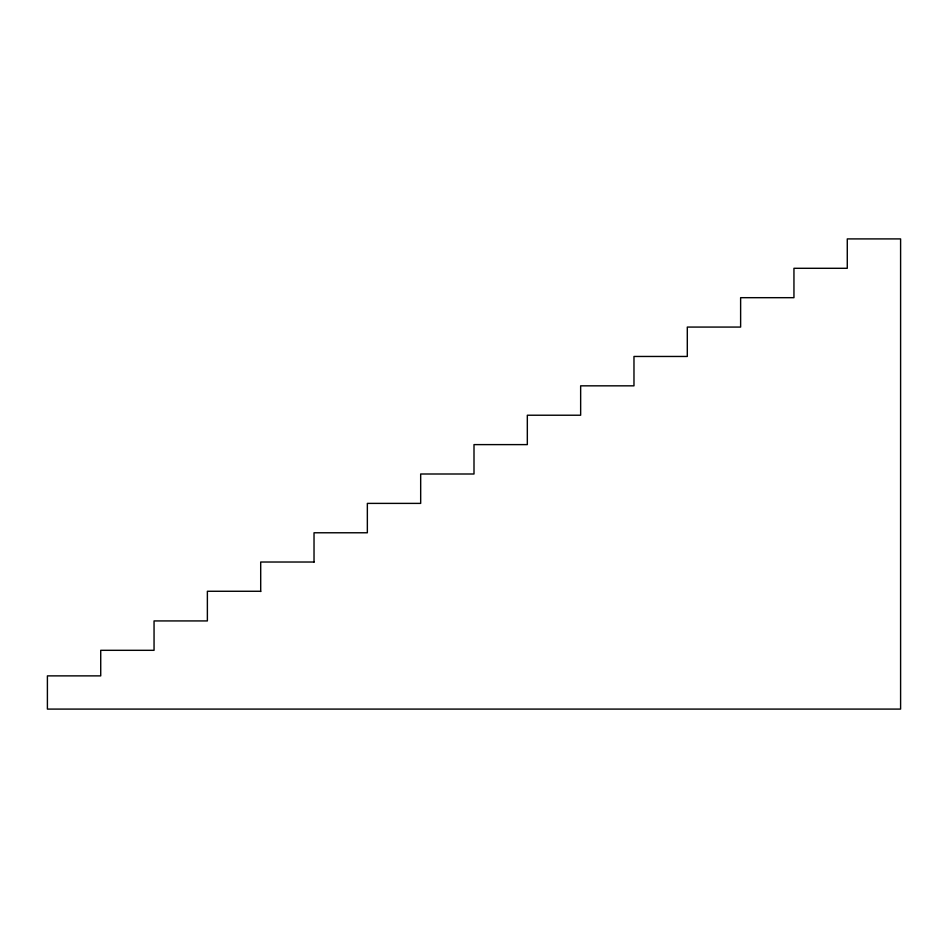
<?xml version="1.0" encoding="UTF-8"?>
<svg xmlns="http://www.w3.org/2000/svg" width="948" height="948" viewBox="0 0 948 948"><rect width="100%" height="100%" fill="white"/><g stroke="black" fill="none" stroke-linecap="round" stroke-linejoin="round"><path stroke-width="1.42" d="M314.025 562.022L260.7 562.022L260.7 591.54M260.7 591.268L207.375 591.268L207.375 620.928L154.05 620.928L154.05 650.316L100.725 650.316L100.725 675.877L47.4 675.877L47.4 709.092L900.6 709.092L900.6 238.908L847.275 238.908L847.275 268.296L793.95 268.296L793.95 297.684L740.625 297.684L740.625 327.072L687.3 327.072L687.3 356.46L633.975 356.46L633.975 385.836L580.65 385.836L580.65 415.224L527.325 415.224L527.325 444.612L474 444.612L474 474L420.675 474L420.675 503.388L367.35 503.388L367.35 532.776L314.025 532.776L314.025 562.164"/></g></svg>
